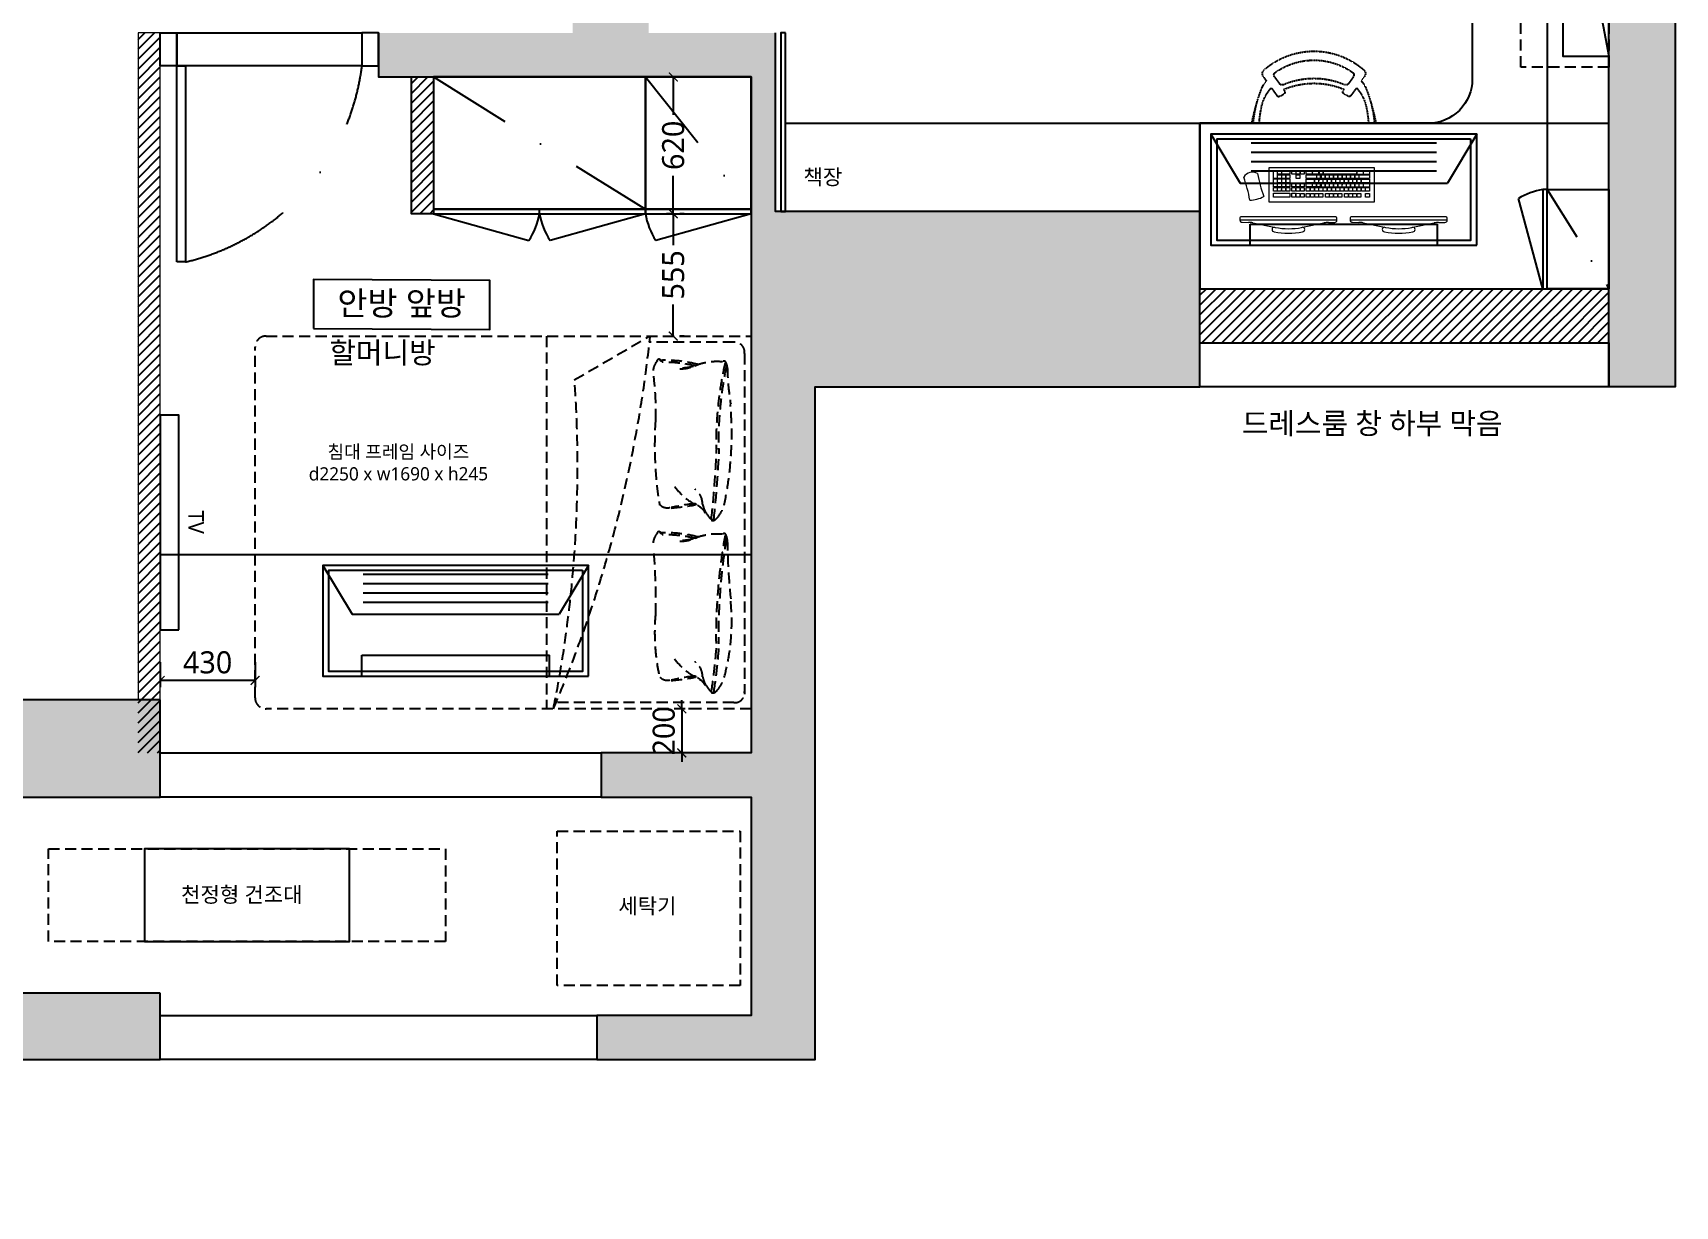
# Model space of a CAD drawing. Header units: millimetres. Extents: x -41292 to 298682, y -22072 to 33155.
# Drawn here: x 30653 to 38100, y 18527 to 23847 of the extents above; entities that cross this region are included whole.
import ezdxf
from ezdxf.enums import TextEntityAlignment as Align

# ---------------------------------------------------------------- set-up
doc = ezdxf.new("R2010")
doc.units = ezdxf.units.MM
for name, pattern in [('( Hidden )', [0.375, 0.25, -0.125]), ('DASHDOT', [25.4, 12.7, -6.35, 0, -6.35]), ('DASHDOTX2', [2, 1, -0.5, 0, -0.5]), ('DASHED2', [0.375, 0.25, -0.125]), ('HID1', [0.375, 0.25, -0.125])]:
    doc.linetypes.add(name, pattern=pattern)
for name, color, linetype, lineweight in [('000_텍스트_흐리게', 8, 'Continuous', 0), ('001_벽_목공', 3, 'Continuous', 20), ('HACTH', 8, 'Continuous', 0)]:
    doc.layers.add(name, color=color, linetype=linetype, lineweight=lineweight)
for name, color, linetype in [('CO-DO-FR', 7, 'Continuous'), ('TEX', 3, 'Continuous'), ('건축_해치', 251, 'Continuous'), ('인테리어_가구_사입', 5, 'HID1'), ('인테리어_가구_제작', 6, 'Continuous'), ('인테리어_기타', 8, 'Continuous'), ('인테리어_벽체', 3, 'Continuous'), ('인테리어_치수_내부', 8, 'Continuous'), ('인테리어_텍스트_가구', 7, 'Continuous'), ('인테리어_해치_벽체', 8, 'Continuous'), ('평면_가구', 6, 'Continuous'), ('평면_내력벽', 2, 'Continuous'), ('평면_도어', 4, 'Continuous'), ('평면_창호', 5, 'Continuous'), ('평면_타이틀', 7, 'Continuous')]:
    doc.layers.add(name, color=color, linetype=linetype)
doc.styles.add('DIM', font='malgun.ttf')
doc.styles.add('돋움', font='malgun.ttf')
doc.styles.add('맑은 고딕', font='malgun.ttf')
doc.styles.add('맑은고딕', font='malgun.ttf')
doc.dimstyles.new('A3-50 (내부)', dxfattribs={"dimscale": 0, "dimtxt": 80, "dimasz": 40, "dimexe": 30, "dimexo": 50, "dimgap": 12, "dimtad": 1, "dimdec": 0, "dimzin": 1, "dimdsep": 46, "dimlunit": 6, "dimtxsty": 'DIM', "dimblk": 'ARCHTICK', "dimcen": 1, "dimclrd": 256, "dimclre": 256, "dimclrt": 7, "dimadec": 0, "dimazin": 0, "dimtfac": 1, "dimtdec": 0, "dimtix": 1, "dimtmove": 2, "dimatfit": 0, "dimldrblk": 'ARCHTICK', "dimfxl": 30, "dimlwd": -1, "dimlwe": -1, "dimarcsym": 0})
pattern_1 = [(45, (-678805.182, 16224.664), (-22.4506403, 22.4506403), [])]

# ---------------------------------------------------------------- blocks, each defined once
blk = doc.blocks.new('책상의자')
at = {"layer": '인테리어_가구_사입', "color": 8, "linetype": '( Hidden )', "ltscale": 5}
for p, q in [((113786.8, 53823.7), (113807.4, 53809.3)), ((113788.9, 53772.6), (113820.9, 53749.4)), ((113838.2, 53786.6), (113874.9, 53760.9)), ((113846.1, 53731.5), (113852.8, 53726.8)), ((113877.5, 53748.9), (113865.7, 53729.5)), ((113788.4, 53415.1), (113820.7, 53437.8)), ((113839.2, 53400.4), (113874.3, 53426.6)), ((113845.5, 53456.1), (113852.2, 53460.8)), ((113876.9, 53438.7), (113865.1, 53458.1)), ((113786.3, 53363.9), (113807.5, 53378.7))]:
    blk.add_line(p, q, dxfattribs=at)
for centre, radius, start, end in [((114046, 53333.6), 537.1, 94.95112, 113.25942), ((114223.6, 52767.3), 1130.5, 101.42645, 106.46528), ((114017.1, 53593.5), 344.7, 138.99792, 220.93662), ((113774.1, 53804.9), 22.6, 55.92547, 139.26324), ((113780.5, 53760.4), 14.6, 55.47965, 152.36085), ((113889.8, 53714), 126, 116.2601, 130.74226), ((113965.2, 53647.6), 188.2, 97.4888, 132.39103), ((114031, 53338.1), 504.3, 93.55608, 100.31972), ((114017.1, 53593.5), 304.1, 145.15722, 214.75902), ((114150.9, 53593.5), 355.5, 156.66015, 203.3178), ((114173.5, 53593.5), 355.5, 157.15345, 202.73708), ((113813.6, 53739.7), 12, 333.66039, 52.92106), ((113858, 53734.2), 9.04, 235.01257, 328.70596), ((113869.7, 53753.5), 9.04, 328.70546, 55.01342), ((113780, 53427.3), 14.6, 207.66573, 304.54663), ((113813.5, 53447.4), 12, 307.10505, 26.36583), ((113965.2, 53540.1), 188.2, 227.93247, 262.53731), ((113857.4, 53453.4), 9.04, 31.32015, 125.01273), ((113869.2, 53434), 9.04, 305.01273, 31.32056), ((113773.6, 53382.6), 22.6, 220.76316, 304.10051), ((113890, 53474), 126, 229.13147, 243.76606), ((114045.9, 53854), 537.1, 246.76669, 265.06158), ((114223.3, 54420.5), 1130.5, 253.56083, 258.59303), ((114030.8, 53849.6), 504.3, 259.70639, 266.45719)]:
    blk.add_arc(centre, radius, start, end, dxfattribs=at)
blk = doc.blocks.new('zjavvbx')
at = {"color": 8, "lineweight": 5}
for p, q in [((225697.1, 40000.9), (225697.3, 40158.3)), ((225697.3, 40158.3), (226173.5, 40157.6)), ((225717, 40107.9), (225717.1, 40144)), ((225717.1, 40144), (225733.9, 40144)), ((225733.9, 40144), (225733.9, 40107.9)), ((225736.3, 40144), (225753.2, 40144)), ((225736.3, 40127.2), (225736.3, 40144)), ((225753.2, 40144), (225753.1, 40127.1)), ((225755.6, 40127.1), (225755.6, 40144)), ((225755.6, 40144), (225791.6, 40143.9)), ((225791.6, 40143.9), (225791.6, 40127.1)), ((225801.2, 40127.1), (225801.3, 40143.9)), ((225801.3, 40143.9), (225818.1, 40143.9)), ((225818.1, 40143.9), (225818.1, 40127)), ((225820.5, 40143.9), (225837.3, 40143.9)), ((225820.5, 40127), (225820.5, 40143.9)), ((225837.3, 40143.9), (225837.3, 40127)), ((225839.7, 40127), (225839.7, 40143.8)), ((225839.7, 40143.8), (225856.6, 40143.8)), ((225856.6, 40143.8), (225856.6, 40127)), ((225866.2, 40127), (225866.2, 40143.8)), ((225866.2, 40143.8), (225892.7, 40143.8)), ((225892.7, 40143.8), (225892.6, 40126.9)), ((225895, 40126.9), (225895.1, 40143.8)), ((225895.1, 40143.8), (225921.5, 40143.7)), ((225921.5, 40143.7), (225921.5, 40126.9)), ((225923.9, 40143.7), (225940.8, 40143.7)), ((225923.9, 40143.7), (225923.9, 40126.9)), ((225940.8, 40143.7), (225940.7, 40126.9)), ((225943.2, 40143.7), (225943.1, 40126.9)), ((225943.2, 40143.7), (226094.7, 40143.5)), ((226094.7, 40143.5), (226094.6, 40126.7)), ((226097, 40126.6), (226097.1, 40143.5)), ((226097.1, 40143.5), (226123.5, 40143.4)), ((226123.5, 40143.4), (226123.5, 40126.6)), ((226125.9, 40126.6), (226125.9, 40143.4)), ((226125.9, 40143.4), (226152.4, 40143.4)), ((226152.4, 40143.4), (226152.4, 40126.6)), ((226173.5, 40157.6), (226173.3, 40000.2)), ((225733.9, 40107.9), (225717, 40107.9)), ((225717, 40069.5), (225717, 40105.5)), ((225717, 40105.5), (225733.9, 40105.5)), ((225733.8, 40069.4), (225717, 40069.5)), ((225733.9, 40105.5), (225733.8, 40069.4)), ((225736.2, 40069.4), (225736.3, 40086.3)), ((225753.1, 40069.4), (225736.2, 40069.4)), ((225753.1, 40127.1), (225736.3, 40127.2)), ((225736.3, 40124.8), (225753.1, 40124.7)), ((225736.3, 40107.9), (225736.3, 40124.8)), ((225753.1, 40107.9), (225736.3, 40107.9)), ((225736.3, 40088.7), (225736.3, 40105.5)), ((225736.3, 40105.5), (225753.1, 40105.5)), ((225753.1, 40088.7), (225736.3, 40088.7)), ((225736.3, 40086.3), (225753.1, 40086.3)), ((225753.1, 40124.7), (225753.1, 40107.9)), ((225753.1, 40105.5), (225753.1, 40088.7)), ((225753.1, 40086.3), (225753.1, 40069.4)), ((225755.5, 40107.9), (225755.5, 40124.7)), ((225755.5, 40124.7), (225772.4, 40124.7)), ((225772.4, 40107.9), (225755.5, 40107.9)), ((225755.5, 40088.7), (225755.5, 40105.5)), ((225755.5, 40105.5), (225772.4, 40105.5)), ((225772.3, 40088.6), (225755.5, 40088.7)), ((225755.5, 40069.4), (225755.5, 40086.3)), ((225755.5, 40086.3), (225772.3, 40086.2)), ((225772.3, 40069.4), (225755.5, 40069.4)), ((225791.6, 40127.1), (225755.6, 40127.1)), ((225772.4, 40105.5), (225772.3, 40088.6)), ((225772.3, 40086.2), (225772.3, 40069.4)), ((225772.4, 40124.7), (225772.4, 40107.9)), ((225774.7, 40088.6), (225774.8, 40105.5)), ((225791.6, 40088.6), (225774.7, 40088.6)), ((225774.7, 40069.4), (225774.7, 40086.2)), ((225774.7, 40086.2), (225791.6, 40086.2)), ((225791.5, 40069.4), (225774.7, 40069.4)), ((225774.8, 40107.9), (225774.8, 40124.7)), ((225774.8, 40124.7), (225791.6, 40124.7)), ((225791.6, 40107.8), (225774.8, 40107.9)), ((225774.8, 40105.5), (225791.6, 40105.4)), ((225791.6, 40086.2), (225791.5, 40069.4)), ((225791.6, 40124.7), (225791.6, 40107.8)), ((225791.6, 40105.4), (225791.6, 40088.6)), ((225818.1, 40127), (225801.2, 40127.1)), ((225801.2, 40069.4), (225801.2, 40086.2)), ((225801.2, 40086.2), (225818, 40086.2)), ((225818, 40069.3), (225801.2, 40069.4)), ((225818, 40086.2), (225818, 40069.3)), ((225820.4, 40069.3), (225820.4, 40086.2)), ((225820.4, 40086.2), (225837.3, 40086.1)), ((225837.2, 40069.3), (225820.4, 40069.3)), ((225837.3, 40127), (225820.5, 40127)), ((225820.5, 40107.8), (225820.5, 40124.6)), ((225820.5, 40124.6), (225837.3, 40124.6)), ((225837.3, 40107.8), (225820.5, 40107.8)), ((225837.3, 40086.1), (225837.2, 40069.3)), ((225837.3, 40124.6), (225837.3, 40107.8)), ((225839.6, 40069.3), (225839.7, 40086.1)), ((225856.5, 40069.3), (225839.6, 40069.3)), ((225856.6, 40127), (225839.7, 40127)), ((225839.7, 40086.1), (225856.5, 40086.1)), ((225856.5, 40086.1), (225856.5, 40069.3)), ((225866.1, 40107.7), (225866.2, 40124.6)), ((225911.8, 40107.7), (225866.1, 40107.7)), ((225866.1, 40088.5), (225866.1, 40105.3)), ((225866.1, 40105.3), (225902.2, 40105.3)), ((225902.2, 40088.4), (225866.1, 40088.5)), ((225866.1, 40069.3), (225866.1, 40086.1)), ((225866.1, 40086.1), (225892.6, 40086.1)), ((225892.5, 40069.2), (225866.1, 40069.3)), ((225892.6, 40126.9), (225866.2, 40127)), ((225866.2, 40124.6), (225911.9, 40124.5)), ((225892.6, 40086.1), (225892.5, 40069.2)), ((225921.5, 40126.9), (225895, 40126.9)), ((225895, 40069.2), (225895, 40086.1)), ((225895, 40086.1), (225911.8, 40086)), ((225911.8, 40069.2), (225895, 40069.2)), ((225902.2, 40105.3), (225902.2, 40088.4)), ((225904.6, 40088.4), (225904.6, 40105.3)), ((225904.6, 40105.3), (225921.5, 40105.3)), ((225921.4, 40088.4), (225904.6, 40088.4)), ((225911.9, 40124.5), (225911.8, 40107.7)), ((225911.8, 40069.2), (225911.8, 40086)), ((225914.2, 40107.7), (225914.3, 40124.5)), ((225931.1, 40107.6), (225914.2, 40107.7)), ((225914.2, 40069.2), (225914.2, 40086)), ((225914.2, 40086), (225931, 40086)), ((225931, 40069.2), (225914.2, 40069.2)), ((225914.3, 40124.5), (225931.1, 40124.5)), ((225921.5, 40105.3), (225921.4, 40088.4)), ((225923.8, 40088.4), (225923.9, 40105.2)), ((225940.7, 40088.4), (225923.8, 40088.4)), ((225940.7, 40126.9), (225923.9, 40126.9)), ((225923.9, 40105.2), (225940.7, 40105.2)), ((225931, 40069.2), (225931, 40086)), ((225931.1, 40107.6), (225931.1, 40124.5)), ((225933.5, 40086), (225933.4, 40069.2)), ((225950.3, 40069.1), (225933.4, 40069.2)), ((225933.5, 40124.5), (225933.5, 40107.6)), ((225933.5, 40124.5), (225950.3, 40124.5)), ((225950.3, 40107.6), (225933.5, 40107.6)), ((225933.5, 40086), (225950.3, 40086)), ((225940.7, 40105.2), (225940.7, 40088.4)), ((226094.6, 40126.7), (225943.1, 40126.9)), ((225943.1, 40088.4), (225943.1, 40105.2)), ((225943.1, 40105.2), (225959.9, 40105.2)), ((225959.9, 40088.4), (225943.1, 40088.4)), ((225950.3, 40124.5), (225950.3, 40107.6)), ((225950.3, 40086), (225950.3, 40069.1)), ((225952.7, 40124.4), (225969.6, 40124.4)), ((225952.7, 40107.6), (225952.7, 40124.4)), ((225969.6, 40107.6), (225952.7, 40107.6)), ((225952.7, 40069.1), (225952.7, 40086)), ((225952.7, 40086), (225969.5, 40085.9)), ((225969.5, 40069.1), (225952.7, 40069.1)), ((225959.9, 40105.2), (225959.9, 40088.4)), ((225962.3, 40088.4), (225962.3, 40105.2)), ((225962.3, 40105.2), (225979.2, 40105.2)), ((225979.2, 40088.3), (225962.3, 40088.4)), ((225969.5, 40085.9), (225969.5, 40069.1)), ((225969.6, 40124.4), (225969.6, 40107.6)), ((225971.9, 40069.1), (225971.9, 40085.9)), ((225971.9, 40085.9), (225988.8, 40085.9)), ((225988.7, 40069.1), (225971.9, 40069.1)), ((225972, 40107.6), (225972, 40124.4)), ((225972, 40124.4), (225988.8, 40124.4)), ((225988.8, 40107.6), (225972, 40107.6)), ((225979.2, 40105.2), (225979.2, 40088.3)), ((225981.6, 40088.3), (225981.6, 40105.2)), ((225981.6, 40105.2), (225998.4, 40105.1)), ((225998.4, 40088.3), (225981.6, 40088.3)), ((225988.8, 40085.9), (225988.7, 40069.1)), ((225988.8, 40124.4), (225988.8, 40107.6)), ((225991.1, 40069.1), (225991.2, 40085.9)), ((226008, 40069.1), (225991.1, 40069.1)), ((225991.2, 40107.6), (225991.2, 40124.4)), ((225991.2, 40124.4), (226008.1, 40124.4)), ((226008, 40107.5), (225991.2, 40107.6)), ((225991.2, 40085.9), (226008, 40085.9)), ((225998.4, 40105.1), (225998.4, 40088.3)), ((226000.8, 40088.3), (226000.8, 40105.1)), ((226000.8, 40105.1), (226017.7, 40105.1)), ((226017.6, 40088.3), (226000.8, 40088.3)), ((226008.1, 40124.4), (226008, 40107.5)), ((226008, 40085.9), (226008, 40069.1)), ((226010.4, 40107.5), (226010.5, 40124.4)), ((226027.3, 40107.5), (226010.4, 40107.5)), ((226010.4, 40085.9), (226027.2, 40085.9)), ((226010.4, 40069.1), (226010.4, 40085.9)), ((226027.2, 40069), (226010.4, 40069.1)), ((226010.5, 40124.4), (226027.3, 40124.3)), ((226017.7, 40105.1), (226017.6, 40088.3)), ((226020, 40088.3), (226020.1, 40105.1)), ((226036.9, 40088.3), (226020, 40088.3)), ((226020.1, 40105.1), (226036.9, 40105.1)), ((226027.2, 40085.9), (226027.2, 40069)), ((226027.3, 40124.3), (226027.3, 40107.5)), ((226029.6, 40069), (226029.7, 40085.9)), ((226046.5, 40069), (226029.6, 40069)), ((226029.7, 40107.5), (226029.7, 40124.3)), ((226029.7, 40124.3), (226046.5, 40124.3)), ((226046.5, 40107.5), (226029.7, 40107.5)), ((226029.7, 40085.9), (226046.5, 40085.8)), ((226036.9, 40105.1), (226036.9, 40088.3)), ((226039.3, 40088.3), (226039.3, 40105.1)), ((226039.3, 40105.1), (226056.1, 40105.1)), ((226056.1, 40088.2), (226039.3, 40088.3)), ((226046.5, 40124.3), (226046.5, 40107.5)), ((226046.5, 40085.8), (226046.5, 40069)), ((226048.9, 40107.5), (226048.9, 40124.3)), ((226048.9, 40124.3), (226065.8, 40124.3)), ((226065.8, 40107.5), (226048.9, 40107.5)), ((226048.9, 40069), (226048.9, 40085.8)), ((226048.9, 40085.8), (226065.7, 40085.8)), ((226065.7, 40069), (226048.9, 40069)), ((226056.1, 40105.1), (226056.1, 40088.2)), ((226058.5, 40105.1), (226075.4, 40105)), ((226058.5, 40088.2), (226058.5, 40105.1)), ((226075.3, 40088.2), (226058.5, 40088.2)), ((226065.7, 40085.8), (226065.7, 40069)), ((226065.8, 40124.3), (226065.8, 40107.5)), ((226068.1, 40069), (226068.1, 40085.8)), ((226068.1, 40085.8), (226085, 40085.8)), ((226084.9, 40068.9), (226068.1, 40069)), ((226068.2, 40107.4), (226068.2, 40124.3)), ((226068.2, 40124.3), (226085, 40124.3)), ((226085, 40107.4), (226068.2, 40107.4)), ((226075.4, 40105), (226075.3, 40088.2)), ((226077.8, 40088.2), (226077.8, 40105)), ((226077.8, 40105), (226094.6, 40105)), ((226094.6, 40088.2), (226077.8, 40088.2)), ((226085, 40085.8), (226084.9, 40068.9)), ((226085, 40124.3), (226085, 40107.4)), ((226087.3, 40068.9), (226087.4, 40085.8)), ((226104.2, 40068.9), (226087.3, 40068.9)), ((226087.4, 40107.4), (226087.4, 40124.3)), ((226087.4, 40124.3), (226104.3, 40124.2)), ((226104.2, 40107.4), (226087.4, 40107.4)), ((226087.4, 40085.8), (226104.2, 40085.8)), ((226094.6, 40105), (226094.6, 40088.2)), ((226123.5, 40126.6), (226097, 40126.6)), ((226097, 40088.2), (226097, 40105)), ((226097, 40105), (226113.8, 40105)), ((226113.8, 40088.1), (226097, 40088.2)), ((226104.3, 40124.2), (226104.2, 40107.4)), ((226104.2, 40085.8), (226104.2, 40068.9)), ((226106.6, 40107.4), (226106.7, 40124.2)), ((226152.3, 40107.3), (226106.6, 40107.4)), ((226106.6, 40068.9), (226106.6, 40085.8)), ((226106.6, 40085.8), (226123.4, 40085.7)), ((226123.4, 40068.9), (226106.6, 40068.9)), ((226106.7, 40124.2), (226152.4, 40124.2)), ((226113.8, 40105), (226113.8, 40088.1)), ((226116.2, 40088.1), (226116.3, 40105)), ((226152.3, 40088.1), (226116.2, 40088.1)), ((226116.3, 40105), (226152.3, 40104.9)), ((226123.4, 40085.7), (226123.4, 40068.9)), ((226125.8, 40068.9), (226125.8, 40085.7)), ((226125.8, 40085.7), (226152.3, 40085.7)), ((226152.3, 40068.9), (226125.8, 40068.9)), ((226152.4, 40126.6), (226125.9, 40126.6)), ((226152.4, 40124.2), (226152.3, 40107.3)), ((226152.3, 40104.9), (226152.3, 40088.1)), ((226152.3, 40085.7), (226152.3, 40068.9)), ((226173.3, 40000.2), (225697.1, 40000.9)), ((225716.9, 40023.8), (225717, 40040.6)), ((225791.5, 40023.7), (225716.9, 40023.8)), ((225717, 40067.1), (225733.8, 40067)), ((225717, 40050.2), (225717, 40067.1)), ((225733.8, 40050.2), (225717, 40050.2)), ((225717, 40040.6), (225791.5, 40040.5)), ((225733.8, 40067), (225733.8, 40050.2)), ((225736.2, 40067), (225753.1, 40067)), ((225736.2, 40050.2), (225736.2, 40067)), ((225753, 40050.2), (225736.2, 40050.2)), ((225753.1, 40067), (225753, 40050.2)), ((225755.4, 40050.2), (225755.5, 40067)), ((225772.3, 40050.2), (225755.4, 40050.2)), ((225755.5, 40067), (225772.3, 40067)), ((225772.3, 40067), (225772.3, 40050.2)), ((225774.7, 40067), (225791.5, 40067)), ((225774.7, 40050.1), (225774.7, 40067)), ((225791.5, 40050.1), (225774.7, 40050.1)), ((225791.5, 40067), (225791.5, 40050.1)), ((225791.5, 40040.5), (225791.5, 40023.7)), ((225801.1, 40050.1), (225801.2, 40066.9)), ((225818, 40050.1), (225801.1, 40050.1)), ((225801.1, 40023.7), (225801.1, 40040.5)), ((225801.1, 40040.5), (225818, 40040.5)), ((225817.9, 40023.6), (225801.1, 40023.7)), ((225801.2, 40066.9), (225818, 40066.9)), ((225818, 40040.5), (225817.9, 40023.6)), ((225818, 40066.9), (225818, 40050.1)), ((225820.3, 40023.6), (225820.4, 40040.5)), ((225837.2, 40023.6), (225820.3, 40023.6)), ((225820.4, 40066.9), (225837.2, 40066.9)), ((225820.4, 40050.1), (225820.4, 40066.9)), ((225837.2, 40050.1), (225820.4, 40050.1)), ((225820.4, 40040.5), (225837.2, 40040.4)), ((225837.2, 40066.9), (225837.2, 40050.1)), ((225837.2, 40040.4), (225837.2, 40023.6)), ((225839.6, 40066.9), (225856.5, 40066.9)), ((225839.6, 40050.1), (225839.6, 40066.9)), ((225856.4, 40050), (225839.6, 40050.1)), ((225839.6, 40023.6), (225839.6, 40040.4)), ((225839.6, 40040.4), (225856.4, 40040.4)), ((225856.4, 40023.6), (225839.6, 40023.6)), ((225856.5, 40066.9), (225856.4, 40050)), ((225856.4, 40040.4), (225856.4, 40023.6)), ((225866, 40023.6), (225866.1, 40040.4)), ((225882.9, 40023.5), (225866, 40023.6)), ((225866.1, 40050), (225866.1, 40066.9)), ((225866.1, 40066.9), (225882.9, 40066.8)), ((225882.9, 40050), (225866.1, 40050)), ((225866.1, 40040.4), (225882.9, 40040.4)), ((225882.9, 40066.8), (225882.9, 40050)), ((225882.9, 40040.4), (225882.9, 40023.5)), ((225885.3, 40066.8), (225902.2, 40066.8)), ((225885.3, 40050), (225885.3, 40066.8)), ((225902.1, 40050), (225885.3, 40050)), ((225885.3, 40023.5), (225885.3, 40040.4)), ((225885.3, 40040.4), (225902.1, 40040.3)), ((225902.1, 40023.5), (225885.3, 40023.5)), ((225902.2, 40066.8), (225902.1, 40050)), ((225902.1, 40040.3), (225902.1, 40023.5)), ((225904.5, 40050), (225904.6, 40066.8)), ((225921.4, 40049.9), (225904.5, 40050)), ((225904.5, 40023.5), (225904.5, 40040.3)), ((225904.5, 40040.3), (225921.4, 40040.3)), ((225921.3, 40023.5), (225904.5, 40023.5)), ((225904.6, 40066.8), (225921.4, 40066.8)), ((225921.4, 40040.3), (225921.3, 40023.5)), ((225921.4, 40066.8), (225921.4, 40049.9)), ((225923.7, 40023.5), (225923.8, 40040.3)), ((225940.6, 40023.5), (225923.7, 40023.5)), ((225923.8, 40066.8), (225940.6, 40066.7)), ((225923.8, 40049.9), (225923.8, 40066.8)), ((225940.6, 40049.9), (225923.8, 40049.9)), ((225923.8, 40040.3), (225940.6, 40040.3)), ((225940.6, 40066.7), (225940.6, 40049.9)), ((225940.6, 40040.3), (225940.6, 40023.5)), ((225943, 40066.7), (225959.9, 40066.7)), ((225943, 40049.9), (225943, 40066.7)), ((225959.9, 40049.9), (225943, 40049.9)), ((225952.6, 40023.4), (225952.6, 40040.3)), ((225952.6, 40040.3), (225969.5, 40040.3)), ((225969.4, 40023.4), (225952.6, 40023.4)), ((225959.9, 40066.7), (225959.9, 40049.9)), ((225962.3, 40049.9), (225962.3, 40066.7)), ((225962.3, 40066.7), (225979.1, 40066.7)), ((225979.1, 40049.9), (225962.3, 40049.9)), ((225969.5, 40040.3), (225969.4, 40023.4)), ((225971.8, 40023.4), (225971.9, 40040.2)), ((225988.7, 40023.4), (225971.8, 40023.4)), ((225971.9, 40040.2), (225988.7, 40040.2)), ((225979.1, 40066.7), (225979.1, 40049.9)), ((225981.5, 40066.7), (225998.4, 40066.7)), ((225981.5, 40049.9), (225981.5, 40066.7)), ((225998.3, 40049.8), (225981.5, 40049.9)), ((225988.7, 40040.2), (225988.7, 40023.4)), ((225991.1, 40023.4), (225991.1, 40040.2)), ((225991.1, 40040.2), (226007.9, 40040.2)), ((226007.9, 40023.4), (225991.1, 40023.4)), ((225998.4, 40066.7), (225998.3, 40049.8)), ((226000.7, 40049.8), (226000.8, 40066.7)), ((226017.6, 40049.8), (226000.7, 40049.8)), ((226000.8, 40066.7), (226017.6, 40066.6)), ((226007.9, 40040.2), (226007.9, 40023.4)), ((226010.3, 40023.4), (226010.3, 40040.2)), ((226010.3, 40040.2), (226027.2, 40040.2)), ((226027.2, 40023.3), (226010.3, 40023.4)), ((226017.6, 40066.6), (226017.6, 40049.8)), ((226020, 40049.8), (226020, 40066.6)), ((226020, 40066.6), (226036.8, 40066.6)), ((226036.8, 40049.8), (226020, 40049.8)), ((226027.2, 40040.2), (226027.2, 40023.3)), ((226036.8, 40066.6), (226036.8, 40049.8)), ((226039.2, 40066.6), (226056.1, 40066.6)), ((226039.2, 40049.8), (226039.2, 40066.6)), ((226056.1, 40049.7), (226039.2, 40049.8)), ((226039.2, 40040.2), (226056, 40040.1)), ((226039.2, 40023.3), (226039.2, 40040.2)), ((226056, 40023.3), (226039.2, 40023.3)), ((226056, 40040.1), (226056, 40023.3)), ((226056.1, 40066.6), (226056.1, 40049.7)), ((226058.4, 40023.3), (226058.4, 40040.1)), ((226058.4, 40040.1), (226075.3, 40040.1)), ((226075.3, 40023.3), (226058.4, 40023.3)), ((226058.5, 40066.6), (226075.3, 40066.6)), ((226058.5, 40049.7), (226058.5, 40066.6)), ((226075.3, 40049.7), (226058.5, 40049.7)), ((226075.3, 40066.6), (226075.3, 40049.7)), ((226075.3, 40040.1), (226075.3, 40023.3)), ((226077.7, 40049.7), (226077.7, 40066.6)), ((226077.7, 40066.6), (226094.6, 40066.5)), ((226094.5, 40049.7), (226077.7, 40049.7)), ((226077.7, 40023.3), (226077.7, 40040.1)), ((226077.7, 40040.1), (226094.5, 40040.1)), ((226094.5, 40023.2), (226077.7, 40023.3)), ((226094.6, 40066.5), (226094.5, 40049.7)), ((226094.5, 40040.1), (226094.5, 40023.2)), ((226096.9, 40049.7), (226097, 40066.5)), ((226113.8, 40049.7), (226096.9, 40049.7)), ((226096.9, 40023.2), (226096.9, 40040.1)), ((226096.9, 40040.1), (226113.8, 40040)), ((226113.7, 40023.2), (226096.9, 40023.2)), ((226097, 40066.5), (226113.8, 40066.5)), ((226113.8, 40040), (226113.7, 40023.2)), ((226113.8, 40066.5), (226113.8, 40049.7)), ((226116.2, 40066.5), (226133, 40066.5)), ((226116.2, 40049.7), (226116.2, 40066.5)), ((226133, 40049.6), (226116.2, 40049.7)), ((226133, 40066.5), (226133, 40049.6)), ((226135.4, 40049.6), (226135.4, 40066.5)), ((226135.4, 40066.5), (226152.3, 40066.4)), ((226152.2, 40049.6), (226135.4, 40049.6)), ((226135.4, 40023.2), (226135.4, 40040)), ((226135.4, 40040), (226152.2, 40040)), ((226152.2, 40023.2), (226135.4, 40023.2)), ((226152.3, 40066.4), (226152.2, 40049.6)), ((226152.2, 40040), (226152.2, 40023.2)), ((225565.1, 39929), (225565.1, 39919)), ((226005.1, 39918.3), (225565.1, 39919)), ((225565.1, 39919), (225565.1, 39919)), ((226000.1, 39933.3), (225570.1, 39934)), ((226005.1, 39918.3), (226005.1, 39928.3)), ((226065.1, 39929), (226065.1, 39919)), ((226505.1, 39918.3), (226065.1, 39919)), ((226065.1, 39919), (226065.1, 39919)), ((226500.1, 39933.3), (226070.1, 39934)), ((226505.1, 39918.3), (226505.1, 39928.3)), ((225575.1, 39909), (225603.8, 39908.9)), ((225623.9, 39906.9), (225720.8, 39886.9)), ((225720.8, 39886.9), (225724.9, 39886)), ((225845.2, 39885.9), (225849.3, 39886.7)), ((225849.3, 39886.7), (225946.3, 39906.4)), ((225966.3, 39908.4), (225995.1, 39908.4)), ((226005.1, 39918.3), (226005.1, 39918.3)), ((226075.1, 39909), (226103.8, 39908.9)), ((226123.9, 39906.9), (226220.8, 39886.9)), ((226220.8, 39886.9), (226224.9, 39886)), ((226345.2, 39885.9), (226349.3, 39886.7)), ((226349.3, 39886.7), (226446.3, 39906.4)), ((226466.3, 39908.4), (226495.1, 39908.4)), ((226505.1, 39918.3), (226505.1, 39918.3))]:
    blk.add_line(p, q, dxfattribs=at)
for centre, radius, start, end in [((225622.3, 40090.4), 46, 59.91861, 149.91861), ((225004, 39903.8), 615.3, 9.91861, 19.91861), ((226251.5, 40236.2), 615.3, 189.91861, 199.91861), ((225610.3, 40135.4), 125.6, 269.91861, 299.91861), ((225570.1, 39929), 5, 89.91861, 179.91861), ((225575.1, 39919), 10, 179.91861, 269.91861), ((226000.1, 39928.3), 5, 359.91861, 89.91861), ((226070.1, 39929), 5, 89.91861, 179.91861), ((226075.1, 39919), 10, 179.91861, 269.91861), ((226500.1, 39928.3), 5, 359.91861, 89.91861), ((225603.7, 39808.9), 100, 78.35848, 89.91861), ((225720.9, 39876.7), 10.2, 90.67656, 269.91861), ((225785.5, 40179.9), 320, 258.35848, 281.47874), ((225785.5, 40179.9), 300, 258.35848, 281.47874), ((225849.2, 39876.5), 10.2, 269.91861, 89.16066), ((225966.2, 39808.4), 100, 89.91861, 101.47874), ((225995.1, 39918.4), 10, 269.91861, 359.91861), ((226103.7, 39808.9), 100, 78.35848, 89.91861), ((226220.9, 39876.7), 10.2, 90.67656, 269.91861), ((226285.5, 40179.9), 320, 258.35848, 281.47874), ((226285.5, 40179.9), 300, 258.35848, 281.47874), ((226349.2, 39876.5), 10.2, 269.91861, 89.16066), ((226466.2, 39808.4), 100, 89.91861, 101.47874), ((226495.1, 39918.4), 10, 269.91861, 359.91861)]:
    blk.add_arc(centre, radius, start, end, dxfattribs=at)
blk = doc.blocks.new('_ArchTick')
at = {"color": 0, "linetype": 'ByBlock', "const_width": 0.15}
blk.add_lwpolyline([(-0.5, -0.5), (0.5, 0.5)], dxfattribs=at)
blk = doc.blocks.new('*D269')
at = {"layer": 'Defpoints', "color": 0, "transparency": 16777216}
for p in [(31130, 24164.3), (30254, 23846.5), (31130, 23846.5)]:
    blk.add_point(p, dxfattribs=at)
at = {"layer": '인테리어_치수_내부', "color": 8, "transparency": 16777216}
for p, q in [((30254, 23896.5), (30254, 24194.3)), ((30254, 24164.3), (31130, 24164.3)), ((31130, 23896.5), (31130, 24194.3))]:
    blk.add_line(p, q, dxfattribs=at)
at = {"layer": '인테리어_치수_내부', "color": 8, "transparency": 16777216, "xscale": 40, "yscale": 40, "zscale": 40, "rotation": 180}
blk.add_blockref('_ArchTick', (30254, 24164.3), dxfattribs=at)
at = {"layer": '인테리어_치수_내부', "color": 8, "transparency": 16777216, "xscale": 40, "yscale": 40, "zscale": 40}
blk.add_blockref('_ArchTick', (31130, 24164.3), dxfattribs=at)
at = {"layer": '인테리어_치수_내부', "color": 7, "transparency": 16777216, "insert": (30692, 24245.9), "char_height": 100, "attachment_point": 5, "style": 'DIM'}
blk.add_mtext('876', dxfattribs=at)
blk = doc.blocks.new('wkrdms')
at = {"layer": 'TEX', "color": 240, "true_color": 0xed1f24}
blk.add_lwpolyline([(124696.8, 19078.4), (124696.8, 18618.4), (123546.8, 18618.4), (123546.8, 19078.4)], close=True, dxfattribs=at)
at = {"layer": '인테리어_치수_내부'}
for points in [[(124724.3, 18597.4), (124724.3, 19099.4), (123519.3, 19099.4), (123519.3, 18597.4), (124724.3, 18597.4)], [(123519.3, 19099.4), (123651.8, 18878.4)], [(124724.3, 19099.4), (124591.7, 18878.4)], [(123702, 19060.1), (124541.6, 19060.1)], [(123702, 19017.9), (124541.6, 19017.9)], [(123702, 18975.8), (124541.6, 18975.8)], [(123702, 18933.7), (124541.6, 18933.7)], [(123651.8, 18878.4), (124591.7, 18878.4)], [(123696.6, 18597.4), (123696.6, 18692)], [(123696.6, 18692), (124547, 18692)], [(124547, 18597.4), (124547, 18692)]]:
    blk.add_lwpolyline(points, dxfattribs=at)
blk = doc.blocks.new('gkscjsalcls')
at = {"layer": '인테리어_가구_제작', "color": 8, "linetype": 'DASHED2', "ltscale": 200}
for p, q in [((716035.3, 4954.9), (716035.3, 3264.9)), ((716884.4, 4926.7), (716501.2, 4926.7))]:
    blk.add_line(p, q, dxfattribs=at)
blk.add_lwpolyline([(716963.1, 3264.9), (714763.1, 3264.9, -0.414214), (714713.1, 3314.9), (714713.1, 4904.9, -0.414214), (714763.1, 4954.9), (716963.1, 4954.9)], format="xyb", close=True, dxfattribs=at)
for points in [[(716162.4, 4752.9, -0.067021), (716066.5, 3264.9, 0.075062), (716504.4, 4951.6)], [(716652.3, 4811.2, 0.076247), (716722.9, 4825.9, 0.072199), (716555.5, 4844.9)], [(716835.5, 4840.1, -0.504232), (716849.6, 4834.1, -0.091574), (716854.8, 4814.9, 0.037556), (716870.1, 4646.2)], [(716743.4, 4191.4, 0.087806), (716757.2, 4154, 0.09201), (716784.5, 4122.5)], [(716782.2, 4120.5, 0.34633), (716803.4, 4125.3, 0.127623), (716841.1, 4189.4)], [(716652.3, 4029.3, 0.076247), (716722.9, 4044, 0.072199), (716555.5, 4063)], [(716835.5, 4058.2, -0.504232), (716849.6, 4052.2, -0.091574), (716854.8, 4033, 0.023641), (716870.1, 3764.3)], [(716743.4, 3409.5, 0.087806), (716757.2, 3372.2, 0.09201), (716784.5, 3340.6)], [(716782.2, 3338.7, 0.34633), (716803.4, 3343.4, 0.127623), (716841.1, 3407.5)]]:
    blk.add_lwpolyline(points, format="xyb", dxfattribs=at)
for points in [[(716160.9, 4756.3), (716502, 4954.9)], [(716933.1, 4876.1), (716933.1, 3332)], [(716884.4, 3293), (716081, 3293)]]:
    blk.add_lwpolyline(points, dxfattribs=at)
for centre, radius, start, end in [((716888.5, 4881.9), 45, 352.60214, 95.23601), ((716584.2, 4796.4), 65.6, 134.38258, 197.91105), ((716544.7, 4840.6), 9.37, 31.02913, 164.69943), ((716561.5, 4857.8), 16.9, 199.64131, 266.13063), ((715251.9, 4615), 1279, 358.24223, 7.13747), ((716565.3, 4202.8), 633.5, 76.5056, 90.46781), ((716639.5, 4988.4), 181.8, 269.88243, 297.49658), ((716807.1, 4582.4), 256.8, 84.36732, 109.35022), ((718485.7, 4463.5), 1682.1, 167.30767, 180.72229), ((718552.5, 4468), 1737.8, 168.33328, 180.87253), ((715340.7, 4512.4), 1534.2, 347.80392, 4.94795), ((718233.7, 4463.3), 1708.3, 176.13954, 189.25564), ((711816.4, 4661.8), 4995.3, 353.81539, 357.51306), ((711815.4, 4661.9), 5007.6, 353.81224, 357.51018), ((716865.6, 4460), 312, 216.75091, 245.28628), ((716661.5, 4195.2), 80.6, 357.21824, 54.20438), ((716582.6, 4223.2), 46.9, 224.15738, 292.05836), ((716799.6, 3326.9), 873.2, 95.95081, 103.20596), ((716475, 5554.8), 1385.3, 275.19899, 279.77848), ((716701, 4151), 43.1, 71.54653, 80.02171), ((716676.3, 4106.4), 91.8, 30.18827, 68.4701), ((716584.2, 4014.6), 65.6, 134.38258, 197.91105), ((716544.7, 4058.8), 9.37, 31.02913, 164.69943), ((716561.5, 4075.9), 16.9, 199.64131, 266.13063), ((716565.3, 3420.9), 633.5, 76.5056, 90.46781), ((716639.5, 4206.5), 181.8, 269.88243, 297.49658), ((716807.1, 3800.5), 256.8, 84.36732, 109.35022), ((719442.8, 3587.2), 2639.3, 169.87454, 180.58166), ((719581.6, 3593.2), 2766.9, 170.75988, 180.6953), ((713641.1, 3752.9), 2889.7, 358.82989, 4.74687), ((715933.6, 3659.3), 941.3, 344.41316, 6.31311), ((717473.8, 3610.9), 948.4, 174.82082, 192.43184), ((714425.7, 3713.2), 2386.1, 351.04391, 356.39431), ((714425.6, 3713.2), 2397.4, 351.04952, 356.39425), ((716865.6, 3678.1), 312, 216.75091, 245.28628), ((716661.5, 3413.3), 80.6, 357.21824, 54.20438), ((716582.6, 3441.3), 46.9, 224.15738, 292.05836), ((716799.6, 2545), 873.2, 95.95081, 103.20596), ((716475, 4772.9), 1385.3, 275.19899, 279.77848), ((716701, 3369.1), 43.1, 71.54653, 80.02171), ((716676.3, 3324.5), 91.8, 30.18827, 68.4701), ((716888.5, 3337.8), 45, 264.76399, 7.39786)]:
    blk.add_arc(centre, radius, start, end, dxfattribs=at)
blk = doc.blocks.new('*D255')
at = {"layer": 'Defpoints', "color": 0, "transparency": 16777216}
for p in [(33556.7, 23026.5), (33556.7, 22471.5), (33556.7, 22471.5)]:
    blk.add_point(p, dxfattribs=at)
at = {"layer": '인테리어_치수_내부', "color": 8, "transparency": 16777216}
for p, q in [((33556.7, 23026.5), (33556.7, 22883.5)), ((33606.7, 23026.5), (33586.7, 23026.5)), ((33556.7, 22471.5), (33556.7, 22614.6)), ((33606.7, 22471.5), (33586.7, 22471.5))]:
    blk.add_line(p, q, dxfattribs=at)
at = {"layer": '인테리어_치수_내부', "color": 8, "transparency": 16777216, "xscale": 40, "yscale": 40, "zscale": 40}
for p, rotation in [((33556.7, 23026.5), 90), ((33556.7, 22471.5), 270)]:
    blk.add_blockref('_ArchTick', p, dxfattribs=dict(at, rotation=rotation))
at = {"layer": '인테리어_치수_내부', "color": 7, "transparency": 16777216, "insert": (33556.7, 22749), "char_height": 100, "attachment_point": 5, "rotation": 90, "style": 'DIM'}
blk.add_mtext('555', dxfattribs=at)
blk = doc.blocks.new('*D256')
at = {"layer": 'Defpoints', "color": 0, "transparency": 16777216}
for p in [(33556.7, 23646.5), (33594.2, 23646.5), (33594.2, 23026.5)]:
    blk.add_point(p, dxfattribs=at)
at = {"layer": '인테리어_치수_내부', "color": 8, "transparency": 16777216}
for p, q in [((33544.2, 23646.5), (33526.7, 23646.5)), ((33556.7, 23646.5), (33556.7, 23474.7)), ((33556.7, 23026.5), (33556.7, 23198.4)), ((33544.2, 23026.5), (33526.7, 23026.5))]:
    blk.add_line(p, q, dxfattribs=at)
at = {"layer": '인테리어_치수_내부', "color": 8, "transparency": 16777216, "xscale": 40, "yscale": 40, "zscale": 40}
for p, rotation in [((33556.7, 23646.5), 90), ((33556.7, 23026.5), 270)]:
    blk.add_blockref('_ArchTick', p, dxfattribs=dict(at, rotation=rotation))
at = {"layer": '인테리어_치수_내부', "color": 7, "transparency": 16777216, "insert": (33556.7, 23336.5), "char_height": 100, "attachment_point": 5, "rotation": 90, "style": 'DIM'}
blk.add_mtext('620', dxfattribs=at)
blk = doc.blocks.new('*D257')
at = {"layer": 'Defpoints', "color": 0, "transparency": 16777216}
for p in [(31230, 21043), (31660, 21043), (31230, 20910)]:
    blk.add_point(p, dxfattribs=at)
at = {"layer": '인테리어_치수_내부', "color": 8, "transparency": 16777216}
for p, q in [((31230, 20993), (31230, 20880)), ((31660, 20993), (31660, 20880)), ((31660, 20910), (31230, 20910))]:
    blk.add_line(p, q, dxfattribs=at)
at = {"layer": '인테리어_치수_내부', "color": 8, "transparency": 16777216, "xscale": 40, "yscale": 40, "zscale": 40, "rotation": 180}
blk.add_blockref('_ArchTick', (31230, 20910), dxfattribs=at)
at = {"layer": '인테리어_치수_내부', "color": 8, "transparency": 16777216, "xscale": 40, "yscale": 40, "zscale": 40}
blk.add_blockref('_ArchTick', (31660, 20910), dxfattribs=at)
at = {"layer": '인테리어_치수_내부', "color": 7, "transparency": 16777216, "insert": (31445, 20991.7), "char_height": 100, "attachment_point": 5, "style": 'DIM'}
blk.add_mtext('430', dxfattribs=at)
blk = doc.blocks.new('*D258')
at = {"layer": 'Defpoints', "color": 0, "transparency": 16777216}
for p in [(33595.7, 20781.5), (33595.7, 20581.5), (33595.7, 20581.5)]:
    blk.add_point(p, dxfattribs=at)
at = {"layer": '인테리어_치수_내부', "color": 8, "transparency": 16777216}
for p, q in [((33595.7, 20781.5), (33595.7, 20821.5)), ((33595.7, 20781.5), (33595.7, 20581.5)), ((33645.7, 20781.5), (33625.7, 20781.5)), ((33595.7, 20581.5), (33595.7, 20541.5)), ((33645.7, 20581.5), (33625.7, 20581.5))]:
    blk.add_line(p, q, dxfattribs=at)
at = {"layer": '인테리어_치수_내부', "color": 8, "transparency": 16777216, "xscale": 40, "yscale": 40, "zscale": 40}
for p, rotation in [((33595.7, 20781.5), 270), ((33595.7, 20581.5), 90)]:
    blk.add_blockref('_ArchTick', p, dxfattribs=dict(at, rotation=rotation))
at = {"layer": '인테리어_치수_내부', "color": 7, "transparency": 16777216, "insert": (33514, 20681.5), "char_height": 100, "attachment_point": 5, "rotation": 90, "style": 'DIM'}
blk.add_mtext('200', dxfattribs=at)

msp = doc.modelspace()

# ---------------------------------------------------------------- hatches: boundary and pattern name
at = {"layer": '건축_해치'}
h = msp.add_hatch(color=8, dxfattribs=at)
h.dxf.hatch_style = 1
h.paths.add_polyline_path([(35880, 28691.55), (37745, 28691.55), (37745, 28221.55), (35880, 28221.55)], flags=16)
h.paths.add_polyline_path([(35730, 25221.55), (35730, 30241.55), (35730, 30241.55), (35730, 30241.55), (34972, 30241.55), (34972, 30401.55), (36100, 30401.55), (36100, 29076.55), (38100, 29076.55), (38100, 22241.55), (37800, 22241.55), (37800, 25101.55), (37760, 25101.55), (37760, 27961.55), (35880, 27961.55), (35880, 25221.55)])
h = msp.add_hatch(color=8, dxfattribs=at)
h.dxf.hatch_style = 1
h.paths.add_polyline_path([(33910, 20581.55), (33230, 20581.55), (33230, 20381.55), (33910, 20381.55), (33910, 19391.55), (33210, 19391.55), (33210, 19191.55), (34200, 19191.55), (34200, 22241.55), (35945, 22241.55), (35945, 23036.55), (34020, 23036.55), (34020, 23846.55), (33445, 23846.55), (33445, 25101.55), (34020, 25101.55), (34020, 25301.55), (32370, 25301.55), (32370, 25101.55), (33100, 25101.55), (33100, 23846.55), (32220, 23846.55), (32220, 23646.55), (33910, 23646.55)])
h = msp.add_hatch(color=8, dxfattribs=at)
h.dxf.hatch_style = 1
h.paths.add_polyline_path([(28473, 20966.55), (27938, 20966.55), (27938, 20176.55), (28473, 20176.55)])
h.paths.add_polyline_path([(28280, 19491.55), (28125, 19491.55), (28125, 18776.55), (27945, 18776.55), (27945, 18526.55), (28280, 18526.55)])
h.paths.add_polyline_path([(31230, 19491.55), (30280, 19491.55), (30280, 19191.55), (31230, 19191.55)])
h.paths.add_polyline_path([(31230, 20821.55), (30370, 20821.55), (30370, 20381.55), (31230, 20381.55)])
at = {"layer": '인테리어_해치_벽체', "linetype": 'Continuous'}
h = msp.add_hatch(dxfattribs=at)
h.set_pattern_fill('ANSI31', color=256, scale=10)
h.set_pattern_definition([(45, (-537224.39, -102753.8), (-22.4506403, 22.4506403), [])])
h.paths.add_polyline_path([(31230, 23846.55), (31130, 23846.55), (31130, 20581.55), (31230, 20581.55)])
h = msp.add_hatch(dxfattribs=at)
h.set_pattern_fill('ANSI31', color=256, scale=10)
h.set_pattern_definition(pattern_1)
h.paths.add_polyline_path([(32370, 23646.55), (32470, 23646.55), (32470, 23026.55), (32370, 23026.55)])
h = msp.add_hatch(dxfattribs=at)
h.set_pattern_fill('ANSI31', color=256, scale=10)
h.set_pattern_definition(pattern_1)
h.paths.add_polyline_path([(35945, 22686.55), (37800, 22686.55), (37800, 22441.55), (35945, 22441.55)])

# ---------------------------------------------------------------- linework, layer by layer
at = {"layer": '001_벽_목공'}
msp.add_lwpolyline([(31130, 23846.55), (31130, 20821.55), (31230, 20821.55), (31230, 23846.55), (31130, 23846.55)], dxfattribs=at)
msp.add_lwpolyline([(35945, 22686.55), (37800, 22686.55), (37800, 22441.55), (35945, 22441.55)], close=True, dxfattribs=at)
at = {"layer": 'CO-DO-FR', "linetype": 'Continuous'}
msp.add_line((37590, 24851.55), (37800, 23741.55), dxfattribs=at)
msp.add_lwpolyline([(37800, 24851.55), (37590, 24851.55), (37590, 23741.55), (37800, 23741.55), (37800, 24851.55)], dxfattribs=at)
for points in [[(31305, 23846.55), (31305, 23696.55), (31230, 23696.55), (31230, 23846.55)], [(31305, 23696.55), (31305, 23846.55), (32145, 23846.55), (32145, 23696.55)], [(32145, 23846.55), (32145, 23696.55), (32220, 23696.55), (32220, 23846.55)], [(31305, 22807.7), (31305, 23696.55), (31344.85, 23696.55), (31344.85, 22807.7)]]:
    msp.add_lwpolyline(points, close=True, dxfattribs=at)
at = {"layer": '인테리어_가구_제작', "color": 1, "linetype": 'DASHDOT', "ltscale": 30}
for p, q in [((32470, 23646.55), (33430, 23046.55)), ((33430, 23646.55), (33910, 23046.55))]:
    msp.add_line(p, q, dxfattribs=at)
at = {"layer": '인테리어_가구_제작', "color": 8}
for p, q in [((37500, 22686.55), (37389.47, 23095.91)), ((32470, 23026.55), (32902.28, 22904.43)), ((33430, 23026.55), (32997.73, 22904.43)), ((33910, 23026.55), (33477.73, 22904.43))]:
    msp.add_line(p, q, dxfattribs=at)
at = {"layer": '인테리어_가구_제작', "color": 1, "linetype": 'DASHDOT', "ltscale": 20}
msp.add_line((37520, 23136.55), (37800, 22686.55), dxfattribs=at)
at = {"layer": '인테리어_가구_제작', "color": 8}
for centre, start, end in [((37558.89, 22805.77), 100.094091, 120.281209), ((32619.23, 23085.43), 327.40253, 349.905909), ((33280.78, 23085.43), 190.094091, 212.59747), ((33760.78, 23085.43), 190.094091, 212.59747)]:
    msp.add_arc(centre, 335.97, start, end, dxfattribs=at)
at = {"layer": '인테리어_기타'}
msp.add_line((31230, 21481.55), (33910, 21481.55), dxfattribs=at)
msp.add_lwpolyline([(35945, 23036.55), (35945, 23436.55), (37800, 23436.55)], dxfattribs=at)
at = {"layer": '인테리어_벽체', "color": 8, "linetype": 'HID1', "ltscale": 200}
msp.add_lwpolyline([(37800, 24191.55), (37800, 23691.55), (37400, 23691.55), (37400, 24191.55), (37800, 24191.55)], dxfattribs=at)
for points in [[(33030, 19527.38), (33030, 20227.38), (33860, 20227.38), (33860, 19527.38)], [(30723.67, 20146.55), (32523.67, 20146.55), (32523.67, 19726.55), (30723.67, 19726.55)]]:
    msp.add_lwpolyline(points, close=True, dxfattribs=at)
at = {"layer": '평면_가구'}
msp.add_line((32950, 23026.55), (32950, 23046.55), dxfattribs=at)
msp.add_lwpolyline([(37800, 22736.55), (37800, 24196.9), (37180, 24196.9), (37180, 23636.55, -0.4142136), (36980, 23436.55), (35945, 23436.55), (35945, 22686.55), (37800, 22686.55)], format="xyb", dxfattribs=at)
for points in [[(37800, 24196.9), (37520, 24196.9), (37520, 23136.55), (37800, 23136.55)], [(34065, 23846.55), (34045, 23846.55), (34045, 23036.55), (34065, 23036.55)], [(32470, 23046.55), (33430, 23046.55), (33430, 23646.55), (32470, 23646.55)], [(33430, 23046.55), (33910, 23046.55), (33910, 23646.55), (33430, 23646.55)], [(34065, 23436.55), (35945, 23436.55), (35945, 23036.55), (34065, 23036.55)], [(33430, 23046.55), (32470, 23046.55), (32470, 23026.55), (33430, 23026.55)], [(33910, 23046.55), (33430, 23046.55), (33430, 23026.55), (33910, 23026.55)]]:
    msp.add_lwpolyline(points, close=True, dxfattribs=at)
for points in [[(37520, 23136.55), (37500, 23136.55), (37500, 22686.55), (37520, 22686.55), (37520, 23136.55)], [(37800, 22686.55), (37520, 22686.55), (37520, 23136.55), (37800, 23136.55), (37800, 22686.55)], [(31315, 21140.05), (31315, 22113.05), (31230, 22113.05), (31230, 21140.05), (31315, 21140.05)]]:
    msp.add_lwpolyline(points, dxfattribs=at)
at = {"layer": '평면_내력벽'}
for points in [[(35730, 25221.55), (35730, 30241.55), (35730, 30241.55), (35730, 30241.55), (34972, 30241.55), (34972, 30401.55), (36100, 30401.55), (36100, 29076.55), (38100, 29076.55), (38100, 22241.55), (37800, 22241.55), (37800, 25101.55), (37760, 25101.55), (37760, 27961.55), (35880, 27961.55), (35880, 25221.55), (35730, 25221.55)], [(32220, 23846.55), (32220, 23646.55), (33910, 23646.55), (33910, 20581.55), (33230, 20581.55), (33230, 20381.55), (33910, 20381.55), (33910, 19391.55), (33210, 19391.55), (33210, 19191.55), (34200, 19191.55), (34200, 22241.55), (35945, 22241.55), (35945, 22241.55), (35945, 22241.55), (35945, 23036.55), (34020, 23036.55), (34020, 23846.55)], [(31230, 20821.55), (30370, 20821.55), (30370, 20381.55), (31230, 20381.55), (31230, 20821.55)]]:
    msp.add_lwpolyline(points, dxfattribs=at)
msp.add_lwpolyline([(31230, 19491.55), (30280, 19491.55), (30280, 19191.55), (31230, 19191.55)], close=True, dxfattribs=at)
at = {"layer": '평면_도어', "color": 8, "linetype": 'DASHDOTX2', "ltscale": 500}
msp.add_arc((31108.84, 23824.73), 1044.06, 283.064617, 352.94766, dxfattribs=at)
at = {"layer": '평면_창호', "color": 4}
for points in [[(35945, 22441.55), (37800, 22441.55), (37800, 22241.55), (35945, 22241.55), (35945, 22441.55)], [(31230, 20581.55), (33230, 20581.55), (33230, 20381.55), (31230, 20381.55), (31230, 20581.55)], [(31230, 19391.55), (33210, 19391.55), (33210, 19191.55), (31230, 19191.55), (31230, 19391.55)]]:
    msp.add_lwpolyline(points, dxfattribs=at)
at = {"layer": '평면_타이틀', "color": 3, "linetype": 'Continuous'}
for points in [[(32370, 23646.55), (32470, 23646.55), (32470, 23026.55), (32370, 23026.55)], [(31924.94, 22505.5), (32724.82, 22500.97), (32724.82, 22723.91), (31924.94, 22728.44)]]:
    msp.add_lwpolyline(points, close=True, dxfattribs=at)
msp.add_lwpolyline([(32088.67, 20146.55), (31158.67, 20146.55), (31158.67, 19726.55), (32088.67, 19726.55), (32088.67, 20146.55)], dxfattribs=at)

# ---------------------------------------------------------------- block references
at = {"color": 20}
for name, p in [('wkrdms', (-87524.28, 4287.18)), ('gkscjsalcls', (-683053.1, 17516.69)), ('wkrdms', (-91551.78, 2332.18))]:
    msp.add_blockref(name, p, dxfattribs=at)
msp.add_blockref('zjavvbx', (-189438.89, -16921.58))
at = {"layer": 'HACTH', "xscale": -1, "rotation": 90}
msp.add_blockref('책상의자', (90055.57, 137435.73), dxfattribs=at)

# ---------------------------------------------------------------- texts
at = {"layer": '000_텍스트_흐리게', "style": '맑은 고딕'}
for s, p in [('책장', (34147.25, 23227.97)), ('천정형 건조대', (31324.82, 19974.25))]:
    msp.add_text(s, height=70, dxfattribs=at).set_placement(p, align=Align.TOP_LEFT)
msp.add_text('TV', height=70, rotation=270, dxfattribs=at).set_placement((31428.05, 21680.7), align=Align.TOP_LEFT)
msp.add_text('세탁기', height=70, dxfattribs=at).set_placement((33439.37, 19888.01), align=Align.MIDDLE_CENTER)
at = {"layer": 'TEX', "style": '돋움'}
for s, p in [('할머니방', (31997.05, 22444.01)), ('드레스룸 창 하부 막음', (36134.95, 22123.8))]:
    msp.add_text(s, height=96.04, dxfattribs=at).set_placement(p, align=Align.TOP_LEFT)
at = {"layer": '인테리어_텍스트_가구', "linetype": 'Continuous', "insert": (31814.84, 21976.71), "char_height": 60, "attachment_point": 1, "rotation": 0.050093, "style": '맑은 고딕'}
msp.add_mtext_dynamic_manual_height_columns('\\pxqc;침대 프레임 사이즈\\Pd2250 x w1690 x h245 ', width=990.9571, gutter_width=500, heights=[695.26], dxfattribs=at)
at = {"layer": '평면_타이틀', "color": 3, "linetype": 'Continuous', "insert": (32324.88, 22614.7), "char_height": 108.75, "width": 840.0878, "attachment_point": 5, "style": '맑은고딕'}
msp.add_mtext('안방 앞방', dxfattribs=at)

# ---------------------------------------------------------------- dimensions: what is measured, and where the dimension line sits
at = {"layer": '인테리어_치수_내부'}
for base, p1, p2, picture, middle in [((31130, 24164.28), (30254, 23846.55), (31130, 23846.55), '*D269', (30692, 24245.94)), ((31230, 20909.99), (31660, 21042.96), (31230, 21042.96), '*D257', (31445, 20991.65))]:
    dim = msp.add_linear_dim(base=base, p1=p1, p2=p2, dimstyle='A3-50 (내부)', override={"dimscale": 1, "dimtxt": 100, "dimgap": 30, "dimclrd": 8, "dimclre": 8}, dxfattribs=at)
    dim.commit()
    dim.dimension.update_dxf_attribs({"geometry": picture, "text_midpoint": middle})
for base, p1, p2, picture, middle in [((33556.73, 23646.55), (33594.23, 23026.55), (33594.23, 23646.55), '*D256', (33556.73, 23336.55)), ((33556.73, 22471.55), (33556.73, 23026.55), (33556.73, 22471.55), '*D255', (33556.73, 22749.05))]:
    dim = msp.add_linear_dim(base=base, p1=p1, p2=p2, angle=90, dimstyle='A3-50 (내부)', override={"dimscale": 1, "dimtxt": 100, "dimgap": 30, "dimclrd": 8, "dimclre": 8}, dxfattribs=at)
    dim.commit()
    dim.dimension.update_dxf_attribs({"geometry": picture, "text_midpoint": middle, "dimtype": 160})
dim = msp.add_linear_dim(base=(33595.67, 20581.55), p1=(33595.67, 20781.55), p2=(33595.67, 20581.55), angle=90, dimstyle='A3-50 (내부)', override={"dimscale": 1, "dimtxt": 100, "dimgap": 30, "dimclrd": 8, "dimclre": 8}, dxfattribs=at)
dim.commit()
dim.dimension.update_dxf_attribs({"geometry": '*D258', "text_midpoint": (33514.01, 20681.55)})

doc.saveas('drawing.dxf')
